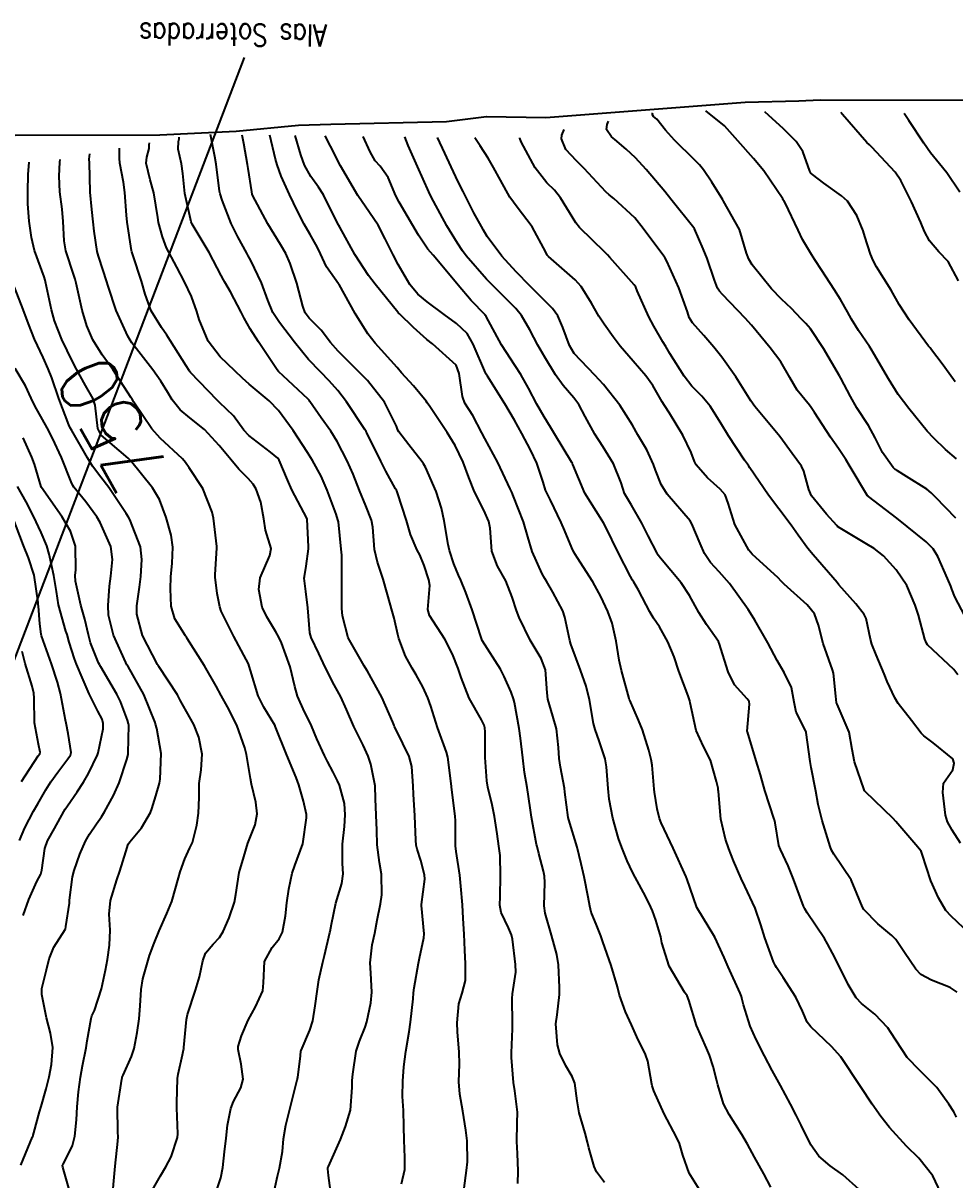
# Model space of a CAD drawing. Header units: metres. Extents: x 298520 to 308411, y 7433745 to 7450750.
# Drawn here: x 299596.8 to 299660, y 7449711.5 to 7449789.9 of the extents above; entities that cross this region are included whole.
import ezdxf
from ezdxf.enums import TextEntityAlignment as Align

# ---------------------------------------------------------------- set-up
doc = ezdxf.new("R2010")
doc.units = ezdxf.units.M
doc.header["$LTSCALE"] = 10
doc.linetypes.add('CONTINUO', pattern=[0])
for name, color, linetype in [('Area', 45, 'Continuous'), ('Cotas', 45, 'Continuous'), ('Curvas de Nivel 1m', 11, 'Continuous'), ('Curvas de Nivel 5m', 15, 'Continuous'), ('TEXTO', 45, 'Continuous')]:
    doc.layers.add(name, color=color, linetype=linetype)
doc.styles.add('ROMANS', font='romans', dxfattribs={"height": 0.2})
doc.styles.add('Style-STANDARD', font='STANDARD.shx')

msp = doc.modelspace()

# ---------------------------------------------------------------- linework, layer by layer
at = {"layer": 'Area'}
msp.add_polyline3d([(299596.257, 7449782.3, 754.486), (299606.067, 7449782.32, 754.616), (299611.239, 7449782.57, 758.055), (299615.471, 7449782.963, 762.215), (299617.665, 7449783.048, 760.106), (299625.511, 7449783.214, 766.215), (299628.206, 7449783.565, 764.006), (299632.242, 7449783.483, 765.586), (299645.752, 7449784.536, 769.066), (299649.399, 7449784.627, 770.466), (299650.845, 7449784.69, 774.906), (299665.46, 7449784.671, 773.834)], dxfattribs=at)
at = {"layer": 'Curvas de Nivel 1m', "flags": 128}
for points, elevation in [([(299660.032, 7449756.337), (299658.655, 7449757.741), (299658.365, 7449758.054), (299658.058, 7449758.293), (299656.679, 7449759.152), (299656.071, 7449759.539), (299655.932, 7449759.632), (299655.779, 7449759.774), (299655.067, 7449760.77), (299654.574, 7449761.785), (299654.105, 7449762.613), (299653.33, 7449763.802), (299652.903, 7449764.581), (299652.236, 7449765.819), (299652.145, 7449765.976), (299651.073, 7449767.831), (299650.186, 7449769.153), (299649.863, 7449769.518), (299649.544, 7449769.85), (299648.891, 7449770.55), (299648.206, 7449771.174), (299647.547, 7449771.877), (299646.237, 7449773.508), (299645.989, 7449773.893), (299645.852, 7449774.289), (299645.376, 7449775.899), (299644.291, 7449777.812), (299644.228, 7449777.911), (299643.492, 7449779.11), (299642.925, 7449779.931), (299642.651, 7449780.269), (299642.32, 7449780.615), (299640.95, 7449781.954), (299640.343, 7449782.633), (299639.753, 7449783.365), (299639.543, 7449783.563), (299639.461, 7449783.671), (299639.471, 7449783.749), (299639.493, 7449783.8)], 768), ([(299660.079, 7449760.352), (299659.339, 7449760.985), (299658.536, 7449761.743), (299658.1, 7449762.234), (299656.84, 7449763.763), (299656.132, 7449764.709), (299655.459, 7449765.777), (299654.446, 7449767.51), (299654.284, 7449767.789), (299654.175, 7449767.954), (299653.427, 7449769.043), (299652.971, 7449769.808), (299652.697, 7449770.311), (299652.206, 7449771.152), (299651.786, 7449771.824), (299650.946, 7449773.119), (299650.481, 7449773.838), (299650.246, 7449774.197), (299649.633, 7449775.225), (299649.341, 7449775.854), (299648.459, 7449777.699), (299648.37, 7449777.869), (299648.336, 7449777.912), (299648.294, 7449777.975), (299647.013, 7449779.883), (299646.321, 7449780.701), (299645.258, 7449781.901), (299644.348, 7449782.925), (299643.093, 7449783.93)], 769), ([(299660.223, 7449772.408), (299659.505, 7449773.731), (299658.891, 7449774.382), (299658.257, 7449775.137), (299657.919, 7449775.753), (299657.652, 7449776.373), (299657.039, 7449777.762), (299656.305, 7449779.21), (299655.91, 7449779.774), (299654.33, 7449781.482), (299654.171, 7449781.632), (299654.005, 7449781.795), (299652.361, 7449783.687), (299652.233, 7449783.82)], 771), ([(299660.294, 7449778.429), (299659.414, 7449779.733), (299658.917, 7449780.339), (299658.326, 7449781.088), (299657.873, 7449781.755), (299656.844, 7449783.276), (299656.523, 7449783.77)], 772), ([(299660.652, 7449749.713), (299659.966, 7449750.999), (299659.767, 7449751.519), (299659.69, 7449751.724), (299659.473, 7449752.235), (299658.813, 7449753.738), (299658.505, 7449754.24), (299658.013, 7449754.718), (299656.729, 7449755.763), (299656.031, 7449756.325), (299654.102, 7449757.799), (299654.073, 7449757.82), (299654.053, 7449757.842), (299652.859, 7449759.812), (299652.577, 7449760.311), (299652.085, 7449761.049), (299651.529, 7449761.826), (299650.455, 7449763.499), (299650.233, 7449763.839), (299650.124, 7449763.98), (299649.288, 7449765.006), (299648.782, 7449765.86), (299648.159, 7449766.915), (299647.444, 7449767.877), (299646.188, 7449769.402), (299645.757, 7449769.894), (299644.209, 7449771.479), (299644.003, 7449771.705), (299643.883, 7449771.915), (299643.681, 7449772.458), (299643.17, 7449773.926), (299642.913, 7449774.594), (299642.316, 7449775.939), (299642.264, 7449776.019), (299640.721, 7449777.956), (299640.298, 7449778.476), (299639.041, 7449779.973), (299638.321, 7449780.755), (299637.689, 7449781.352), (299636.919, 7449782.001), (299636.697, 7449782.186), (299636.354, 7449782.677), (299636.4, 7449783.022), (299636.493, 7449783.23)], 767), ([(299630.333, 7449711.233), (299630.37, 7449712.071), (299630.317, 7449713.27), (299630.267, 7449714.073), (299630.294, 7449715.32), (299630.313, 7449716.072), (299630.131, 7449717.511), (299630.054, 7449718.075), (299629.904, 7449719.763), (299629.901, 7449720.077), (299629.981, 7449721.713), (299629.972, 7449722.077), (299629.945, 7449723.772), (299629.982, 7449724.077), (299630.196, 7449725.543), (299630.175, 7449726.075), (299629.979, 7449727.788), (299629.91, 7449728.078), (299629.698, 7449728.56), (299629.214, 7449729.593), (299629.129, 7449730.089), (299629.139, 7449730.671), (299629.175, 7449732.089), (299629.13, 7449733.462), (299629.056, 7449734.091), (299628.93, 7449734.938), (299628.76, 7449736.095), (299628.609, 7449736.906), (299628.304, 7449738.103), (299628.227, 7449738.514), (299628.127, 7449740.106), (299628.124, 7449741.841), (299628.107, 7449742.106), (299628.058, 7449742.301), (299627.868, 7449742.654), (299627.038, 7449744.118), (299626.497, 7449745.524), (299626.3, 7449746.126), (299625.918, 7449747.113), (299625.386, 7449748.135), (299624.356, 7449749.739), (299624.234, 7449750.147), (299624.364, 7449751.759), (299624.302, 7449752.147), (299623.993, 7449753.122), (299623.686, 7449753.841), (299623.511, 7449754.157), (299623.062, 7449755.213), (299622.8, 7449756.168), (299622.185, 7449758.044), (299622.135, 7449758.179), (299622.105, 7449758.231), (299622.054, 7449758.32), (299621.387, 7449759.508), (299621.048, 7449760.19), (299620.102, 7449762.107), (299620.052, 7449762.201), (299619.964, 7449762.342), (299618.728, 7449764.214), (299618.131, 7449764.979), (299617.548, 7449765.639), (299616.967, 7449766.238), (299616.155, 7449767.086), (299615.191, 7449768.26), (299614.186, 7449769.593), (299613.739, 7449770.275), (299613.384, 7449771.099), (299612.966, 7449772.283), (299612.238, 7449773.803), (299612.064, 7449774.116), (299611.961, 7449774.294), (299611.351, 7449775.401), (299610.904, 7449776.31), (299610.287, 7449777.895), (299610.152, 7449778.321), (299610.122, 7449778.495), (299609.898, 7449780.324), (299609.808, 7449780.835), (299609.493, 7449782.33)], 756), ([(299636.214, 7449711.285), (299635.677, 7449712.008), (299635.507, 7449712.377), (299635.142, 7449713.639), (299635.063, 7449714.017), (299634.905, 7449714.647), (299634.497, 7449716.026), (299634.368, 7449716.835), (299634.208, 7449718.03), (299634.017, 7449718.473), (299633.585, 7449719.199), (299633.196, 7449720.044), (299633.023, 7449720.624), (299632.913, 7449722.047), (299633.006, 7449722.669), (299633.171, 7449724.045), (299633.174, 7449724.521), (299633.089, 7449726.046), (299632.974, 7449726.753), (299632.628, 7449728.051), (299632.202, 7449729.561), (299632.131, 7449730.056), (299632.166, 7449731.627), (299632.148, 7449732.056), (299632.088, 7449732.396), (299631.758, 7449733.601), (299631.646, 7449734.061), (299631.61, 7449734.216), (299631.272, 7449736.065), (299631.177, 7449736.688), (299630.963, 7449738.068), (299630.8, 7449739.094), (299630.677, 7449740.072), (299630.519, 7449741.408), (299630.42, 7449742.074), (299630.115, 7449743.843), (299630.056, 7449744.078), (299629.887, 7449744.527), (299629.414, 7449745.604), (299629.162, 7449746.091), (299627.932, 7449748.041), (299627.892, 7449748.11), (299627.869, 7449748.175), (299627.245, 7449750.117), (299626.81, 7449751.282), (299626.476, 7449752.125), (299626.324, 7449752.462), (299625.994, 7449753.239), (299625.698, 7449754.133), (299625.607, 7449754.534), (299625.352, 7449756.137), (299625.163, 7449757.011), (299624.804, 7449758.142), (299624.069, 7449759.781), (299623.94, 7449760.02), (299623.848, 7449760.153), (299622.957, 7449761.3), (299622.28, 7449762.177), (299622.214, 7449762.288), (299622.107, 7449762.558), (299621.291, 7449764.188), (299620.138, 7449765.66), (299619.612, 7449766.205), (299618.164, 7449767.641), (299617.648, 7449768.228), (299617.005, 7449769.062), (299616.189, 7449769.875), (299615.915, 7449770.253), (299615.761, 7449770.693), (299615.355, 7449772.259), (299614.897, 7449773.602), (299614.601, 7449774.266), (299614.249, 7449774.882), (299613.401, 7449776.279), (299612.351, 7449778.231), (299612.324, 7449778.29), (299612.294, 7449778.447), (299612.055, 7449780.038), (299612.014, 7449780.294), (299611.753, 7449781.724), (299611.643, 7449782.3)], 757), ([(299642.752, 7449710.659), (299641.948, 7449711.936), (299641.515, 7449713.152), (299641.304, 7449713.942), (299641.106, 7449714.368), (299640.268, 7449715.953), (299639.568, 7449717.518), (299639.452, 7449717.842), (299639.427, 7449717.962), (299639.15, 7449719.528), (299638.996, 7449719.969), (299638.41, 7449721.178), (299638.049, 7449721.984), (299637.914, 7449722.274), (299637.632, 7449722.874), (299637.222, 7449723.994), (299637.087, 7449724.56), (299636.66, 7449726), (299636.091, 7449727.604), (299635.955, 7449728.007), (299635.7, 7449728.683), (299635.318, 7449729.624), (299635.213, 7449730.018), (299635.112, 7449730.629), (299634.835, 7449732.024), (299634.631, 7449732.906), (299634.356, 7449734.024), (299633.791, 7449735.884), (299633.758, 7449736.031), (299633.534, 7449737.758), (299633.492, 7449738.035), (299633.23, 7449739.442), (299633.146, 7449740.04), (299633.092, 7449740.793), (299632.962, 7449742.044), (299632.719, 7449742.895), (299632.374, 7449744.053), (299632.33, 7449744.496), (299632.206, 7449746.055), (299631.914, 7449746.816), (299631.178, 7449748.068), (299630.437, 7449749.586), (299630.247, 7449750.077), (299629.966, 7449750.982), (299629.515, 7449752.087), (299628.969, 7449753.071), (299628.573, 7449754.094), (299628.462, 7449755.652), (299628.379, 7449756.096), (299628.034, 7449756.867), (299627.41, 7449758.11), (299627.022, 7449759.075), (299626.632, 7449760.122), (299626.09, 7449761.247), (299625.542, 7449762.136), (299624.381, 7449763.887), (299624.196, 7449764.149), (299624.124, 7449764.251), (299623.26, 7449765.289), (299622.461, 7449766.175), (299622.148, 7449766.537), (299620.668, 7449768.195), (299620.179, 7449768.816), (299619.322, 7449770.209), (299618.222, 7449772.173), (299618.191, 7449772.22), (299617.376, 7449773.375), (299616.965, 7449774.239), (299616.736, 7449774.731), (299616.256, 7449775.561), (299615.855, 7449776.254), (299615.405, 7449777.129), (299614.864, 7449778.264), (299614.305, 7449779.512), (299614.026, 7449780.273), (299613.917, 7449780.674), (299613.523, 7449782.28)], 758), ([(299647.489, 7449710.967), (299647.012, 7449711.875), (299646.39, 7449713.006), (299645.906, 7449713.886), (299645.533, 7449714.552), (299644.67, 7449715.903), (299644.282, 7449716.631), (299643.894, 7449717.915), (299643.836, 7449718.177), (299643.585, 7449719.162), (299643.344, 7449719.922), (299643.135, 7449720.389), (299642.453, 7449721.932), (299641.931, 7449723.646), (299641.819, 7449723.938), (299641.647, 7449724.192), (299640.608, 7449725.951), (299640.107, 7449727.538), (299640.023, 7449727.957), (299639.704, 7449729.07), (299639.462, 7449729.715), (299639.352, 7449729.965), (299638.993, 7449730.702), (299638.289, 7449731.982), (299638.103, 7449732.341), (299637.754, 7449733.095), (299637.38, 7449733.994), (299637.159, 7449734.609), (299636.784, 7449736), (299636.539, 7449737.27), (299636.452, 7449738.004), (299636.361, 7449739.472), (299636.257, 7449740.006), (299635.851, 7449741.241), (299635.584, 7449742.013), (299635.466, 7449742.415), (299635.204, 7449744.017), (299634.974, 7449744.938), (299634.579, 7449746.023), (299633.929, 7449747.795), (299633.871, 7449748.031), (299633.536, 7449749.624), (299633.381, 7449750.039), (299632.719, 7449751.301), (299632.284, 7449752.055), (299632.167, 7449752.24), (299631.988, 7449752.548), (299631.315, 7449754.067), (299631.02, 7449755.063), (299630.716, 7449756.073), (299630.049, 7449757.791), (299629.923, 7449758.081), (299629.818, 7449758.32), (299628.98, 7449760.091), (299628.097, 7449761.733), (299627.904, 7449762.103), (299627.283, 7449763.281), (299626.747, 7449764.121), (299626.584, 7449764.58), (299626.369, 7449766.127), (299626.152, 7449766.706), (299624.561, 7449768.146), (299624.176, 7449768.444), (299623.269, 7449769.249), (299622.307, 7449770.178), (299622.249, 7449770.234), (299622.194, 7449770.29), (299620.662, 7449772.196), (299620.222, 7449772.788), (299619.293, 7449774.209), (299618.261, 7449776.045), (299618.204, 7449776.162), (299618.17, 7449776.221), (299618.078, 7449776.41), (299617.162, 7449778.237), (299616.825, 7449778.769), (299616.305, 7449779.482), (299615.872, 7449780.254), (299615.622, 7449780.955), (299615.233, 7449782.26)], 759), ([(299659.384, 7449709.821), (299658.483, 7449711.74), (299657.515, 7449712.937), (299656.68, 7449713.758), (299655.542, 7449715.03), (299654.953, 7449715.779), (299654.369, 7449716.595), (299653.573, 7449717.8), (299652.234, 7449719.814), (299651.603, 7449720.514), (299650.199, 7449721.841), (299649.953, 7449722.171), (299649.634, 7449722.915), (299649.179, 7449723.855), (299648.328, 7449725.198), (299647.872, 7449725.868), (299647.797, 7449725.991), (299647.677, 7449726.249), (299647.092, 7449727.876), (299646.812, 7449728.768), (299646.426, 7449729.883), (299645.735, 7449731.379), (299645.474, 7449731.894), (299644.956, 7449733.103), (299644.655, 7449733.907), (299644.423, 7449734.564), (299644.091, 7449735.915), (299643.941, 7449737.788), (299643.928, 7449737.918), (299643.917, 7449738.021), (299643.818, 7449738.478), (299643.39, 7449739.924), (299642.931, 7449740.845), (299642.424, 7449741.934), (299642.018, 7449743.803), (299641.99, 7449743.939), (299641.886, 7449744.284), (299641.254, 7449745.946), (299640.937, 7449746.931), (299640.514, 7449747.954), (299639.943, 7449748.97), (299639.543, 7449749.56), (299639.286, 7449749.97), (299638.512, 7449751.445), (299638.205, 7449751.987), (299638.121, 7449752.125), (299637.987, 7449752.367), (299637.132, 7449753.999), (299636.314, 7449755.713), (299636.153, 7449756.009), (299636.026, 7449756.199), (299634.884, 7449758.022), (299634.072, 7449759.959), (299634.056, 7449760.014), (299634.045, 7449760.03), (299634.008, 7449760.097), (299632.833, 7449762.049), (299632.547, 7449762.493), (299632.114, 7449763.191), (299631.636, 7449764.065), (299631.063, 7449765.141), (299630.533, 7449766.076), (299630.152, 7449766.659), (299629.223, 7449768.089), (299628.192, 7449769.992), (299628.151, 7449770.059), (299628.12, 7449770.101), (299627.164, 7449771.077), (299626.298, 7449772.129), (299626.214, 7449772.232), (299624.589, 7449774.147), (299624.247, 7449774.571), (299623.599, 7449775.502), (299623.227, 7449776.16), (299622.287, 7449777.76), (299622.072, 7449778.173), (299621.55, 7449779.426), (299621.002, 7449780.19), (299620.676, 7449780.554), (299620.322, 7449781.155), (299619.863, 7449782.2)], 761), ([(299660.168, 7449745.717), (299659.908, 7449746.06), (299658.105, 7449747.747), (299658.035, 7449747.85), (299657.937, 7449748.133), (299657.493, 7449749.755), (299657.283, 7449750.433), (299656.721, 7449751.763), (299655.989, 7449752.835), (299655.121, 7449753.783), (299654.49, 7449754.275), (299654.011, 7449754.567), (299652.184, 7449755.656), (299652.022, 7449755.76), (299651.955, 7449755.821), (299651.26, 7449756.603), (299650.249, 7449757.838), (299650.057, 7449758.262), (299649.739, 7449759.514), (299649.572, 7449759.848), (299648.928, 7449760.704), (299648.093, 7449761.87), (299646.4, 7449763.887), (299646.127, 7449764.28), (299645.126, 7449765.9), (299644.163, 7449767.234), (299643.618, 7449767.918), (299642.957, 7449768.704), (299642.189, 7449769.57), (299641.966, 7449769.942), (299641.833, 7449770.308), (299641.243, 7449771.95), (299640.442, 7449773.756), (299640.336, 7449773.959), (299640.244, 7449774.099), (299638.847, 7449775.974), (299638.273, 7449776.68), (299636.854, 7449778.002), (299636.534, 7449778.245), (299636.297, 7449778.458), (299634.842, 7449780.025), (299634.318, 7449780.543), (299633.603, 7449781.318), (299633.298, 7449782.046), (299633.332, 7449782.296), (299633.483, 7449782.67)], 766), ([(299617.681, 7449710.423), (299617.498, 7449711.76), (299617.447, 7449712.231), (299617.455, 7449712.279), (299617.504, 7449712.376), (299618.323, 7449714.218), (299618.65, 7449715.099), (299618.99, 7449716.208), (299619.102, 7449717.74), (299619.107, 7449718.207), (299619.154, 7449718.631), (299619.388, 7449720.203), (299619.61, 7449720.88), (299619.994, 7449721.822), (299620.094, 7449722.195), (299620.365, 7449723.464), (299620.444, 7449724.192), (299620.363, 7449725.493), (299620.332, 7449726.193), (299620.471, 7449727.406), (299620.643, 7449728.19), (299620.812, 7449729.078), (299621.021, 7449730.187), (299621.117, 7449730.791), (299621.092, 7449732.187), (299620.954, 7449732.984), (299620.801, 7449734.19), (299620.786, 7449735.182), (299620.728, 7449736.191), (299620.691, 7449737.304), (299620.659, 7449738.192), (299620.377, 7449739.645), (299620.195, 7449740.196), (299619.844, 7449740.931), (299619.215, 7449742.206), (299618.731, 7449743.354), (299618.336, 7449744.215), (299617.895, 7449745.029), (299617.287, 7449746.229), (299616.845, 7449747.159), (299616.335, 7449748.244), (299616.248, 7449748.557), (299616.1, 7449750.248), (299615.969, 7449751.349), (299615.862, 7449752.251), (299615.871, 7449752.364), (299615.991, 7449753.084), (299616.143, 7449754.248), (299616.149, 7449754.393), (299616.047, 7449756.25), (299616.024, 7449756.337), (299615.022, 7449758.26), (299614.712, 7449758.916), (299614.161, 7449760.269), (299614.075, 7449760.4), (299613.563, 7449760.793), (299612.097, 7449761.921), (299611.767, 7449762.295), (299611.064, 7449763.257), (299610.121, 7449764.175), (299609.959, 7449764.322), (299608.142, 7449766.202), (299608.085, 7449766.284), (299608.046, 7449766.341), (299607.844, 7449766.648), (299606.762, 7449768.361), (299606.539, 7449768.727), (299606.182, 7449769.244), (299605.491, 7449770.377), (299605.069, 7449771.523), (299604.817, 7449772.384), (299604.241, 7449774.177), (299604.174, 7449774.391), (299604.157, 7449774.478), (299603.854, 7449776.394), (299603.802, 7449776.863), (299603.703, 7449778.396), (299603.6, 7449779.097), (299603.358, 7449780.4), (299603.337, 7449780.738), (299603.331, 7449781.155), (299603.343, 7449781.4)], 753), ([(299622.458, 7449711.206), (299622.681, 7449712.168), (299622.681, 7449712.998), (299622.622, 7449714.169), (299622.605, 7449715.101), (299622.58, 7449716.17), (299622.528, 7449717.131), (299622.545, 7449718.165), (299622.618, 7449719.134), (299622.741, 7449720.163), (299622.969, 7449721.513), (299623.055, 7449722.159), (299623.235, 7449723.753), (299623.269, 7449724.156), (299623.304, 7449724.499), (299623.598, 7449726.151), (299623.676, 7449726.493), (299623.967, 7449727.87), (299623.982, 7449728.147), (299623.801, 7449730.06), (299623.807, 7449730.149), (299624.03, 7449731.856), (299624.01, 7449732.147), (299623.753, 7449733.12), (299623.508, 7449733.901), (299623.451, 7449734.155), (299623.413, 7449734.51), (299623.349, 7449736.157), (299623.271, 7449737.622), (299623.249, 7449738.158), (299623.151, 7449739.485), (299622.965, 7449740.163), (299622.109, 7449741.926), (299621.985, 7449742.178), (299621.952, 7449742.267), (299621.866, 7449742.49), (299621.116, 7449744.188), (299620.147, 7449745.96), (299619.995, 7449746.199), (299619.914, 7449746.315), (299618.845, 7449748.211), (299618.452, 7449749.711), (299618.415, 7449750.215), (299618.397, 7449751.796), (299618.402, 7449752.216), (299618.4, 7449753.815), (299618.369, 7449754.216), (299618.17, 7449756.07), (299618.145, 7449756.219), (299618.029, 7449756.598), (299617.422, 7449758.229), (299616.995, 7449759.169), (299616.412, 7449760.245), (299616.081, 7449760.777), (299615.114, 7449762.26), (299614.116, 7449763.626), (299613.487, 7449764.276), (299612.134, 7449765.417), (299611.667, 7449765.826), (299611.156, 7449766.305), (299610.157, 7449767.262), (299609.34, 7449768.328), (299608.737, 7449769.785), (299608.576, 7449770.336), (299608.208, 7449771.349), (299607.742, 7449772.347), (299607.215, 7449773.338), (299606.671, 7449774.364), (299606.531, 7449774.651), (299606.253, 7449775.392), (299605.988, 7449776.373), (299605.924, 7449776.718), (299605.65, 7449778.376), (299605.42, 7449779.261), (299605.144, 7449780.382), (299605.176, 7449780.809), (299605.334, 7449781.379), (299605.355, 7449781.635), (299605.363, 7449781.78)], 754), ([(299660.07, 7449715.722), (299659.908, 7449716.076), (299659.562, 7449716.607), (299658.738, 7449717.738), (299657.584, 7449718.883), (299656.73, 7449719.759), (299655.618, 7449721.469), (299655.422, 7449721.773), (299654.545, 7449722.699), (299653.639, 7449723.422), (299653.277, 7449723.804), (299652.742, 7449724.723), (299652.198, 7449725.815), (299651.683, 7449726.838), (299651.342, 7449727.477), (299651.123, 7449727.826), (299649.964, 7449729.584), (299649.798, 7449729.839), (299649.716, 7449730.017), (299649.032, 7449731.851), (299648.659, 7449732.764), (299648.138, 7449733.864), (299648.044, 7449734.144), (299647.781, 7449735.666), (299647.742, 7449735.87), (299647.724, 7449735.93), (299647.086, 7449737.877), (299646.785, 7449738.919), (299646.492, 7449739.883), (299645.906, 7449741.845), (299645.897, 7449741.89), (299646.046, 7449743.724), (299646.014, 7449743.889), (299645.885, 7449744.075), (299645.017, 7449745.026), (299644.588, 7449745.91), (299643.979, 7449747.863), (299643.962, 7449747.91), (299643.933, 7449747.959), (299643.141, 7449749.118), (299642.62, 7449749.93), (299641.97, 7449751.094), (299641.412, 7449751.946), (299640, 7449753.625), (299639.864, 7449753.824), (299639.784, 7449753.963), (299639.18, 7449755.138), (299638.756, 7449755.979), (299638.041, 7449757.204), (299637.581, 7449757.995), (299637.337, 7449758.72), (299636.836, 7449760.002), (299636.091, 7449761.182), (299635.549, 7449762.016), (299634.907, 7449763.23), (299634.471, 7449764.027), (299634.127, 7449764.483), (299633.408, 7449765.314), (299632.896, 7449766.049), (299632.161, 7449767.251), (299631.691, 7449768.065), (299631.163, 7449769.09), (299630.583, 7449770.076), (299630.198, 7449770.541), (299628.636, 7449772.096), (299628.219, 7449772.53), (299626.831, 7449774.121), (299626.582, 7449774.461), (299626.251, 7449774.977), (299625.519, 7449776.137), (299624.622, 7449777.812), (299624.446, 7449778.148), (299624.296, 7449778.46), (299623.533, 7449780.158), (299622.907, 7449781.584), (299622.683, 7449782.17)], 762), ([(299660.119, 7449724.195), (299659.651, 7449724.505), (299658.392, 7449725.006), (299657.659, 7449725.403), (299657.32, 7449725.753), (299656.55, 7449726.891), (299655.956, 7449727.767), (299655.696, 7449728.036), (299654.736, 7449728.818), (299653.804, 7449729.799), (299653.715, 7449729.948), (299652.932, 7449731.808), (299651.76, 7449733.551), (299651.608, 7449733.822), (299651.507, 7449734.081), (299650.977, 7449735.828), (299650.711, 7449736.919), (299650.538, 7449737.833), (299650.235, 7449739.43), (299650.164, 7449739.837), (299649.894, 7449741.808), (299649.886, 7449741.84), (299649.863, 7449741.897), (299649.212, 7449743.185), (299649.08, 7449743.852), (299648.892, 7449744.854), (299648.392, 7449745.863), (299647.915, 7449746.684), (299647.28, 7449747.877), (299646.414, 7449749.419), (299646.123, 7449749.888), (299645.957, 7449750.134), (299644.681, 7449751.903), (299643.991, 7449752.694), (299643.403, 7449753.325), (299643.003, 7449753.925), (299642.697, 7449754.617), (299642.144, 7449755.938), (299642.026, 7449756.141), (299640.473, 7449757.956), (299640.06, 7449758.619), (299639.683, 7449759.58), (299639.541, 7449759.968), (299639.076, 7449760.969), (299638.469, 7449761.984), (299638.103, 7449762.629), (299637.265, 7449763.999), (299636.137, 7449765.399), (299635.563, 7449766.016), (299634.165, 7449767.494), (299633.834, 7449768.035), (299633.397, 7449769.254), (299633.046, 7449770.047), (299632.695, 7449770.55), (299632.203, 7449771.035), (299631.146, 7449772.071), (299630.227, 7449773.03), (299629.248, 7449774.09), (299628.256, 7449775.427), (299628.009, 7449775.852), (299627.865, 7449776.106), (299627.355, 7449777.036), (299626.814, 7449778.122), (299626.642, 7449778.47), (299626.303, 7449779.134), (299625.812, 7449780.135), (299625.392, 7449781.07), (299624.893, 7449782.14)], 763), ([(299660.55, 7449728.566), (299659.709, 7449729.354), (299659.349, 7449729.734), (299658.863, 7449730.601), (299658.348, 7449731.744), (299657.761, 7449733.546), (299657.681, 7449733.751), (299657.331, 7449734.19), (299655.977, 7449735.768), (299655.786, 7449735.976), (299653.88, 7449737.799), (299653.849, 7449737.835), (299653.814, 7449737.922), (299653.161, 7449739.807), (299653.012, 7449740.642), (299652.811, 7449741.811), (299651.983, 7449743.718), (299651.948, 7449743.819), (299651.887, 7449744.27), (299651.743, 7449745.822), (299651.683, 7449746.046), (299651.029, 7449747.829), (299650.712, 7449749.066), (299650.441, 7449749.835), (299649.962, 7449750.464), (299648.397, 7449751.864), (299648.185, 7449752.068), (299647.987, 7449752.28), (299646.224, 7449753.888), (299646.006, 7449754.157), (299645.058, 7449755.9), (299644.593, 7449757.356), (299644.385, 7449757.907), (299644.057, 7449758.292), (299643.192, 7449759.051), (299642.435, 7449759.935), (299642.312, 7449760.173), (299642.081, 7449760.78), (299641.536, 7449761.946), (299640.617, 7449763.454), (299640.281, 7449763.958), (299640.125, 7449764.213), (299639.481, 7449765.315), (299639.019, 7449765.977), (299638.158, 7449766.982), (299637.278, 7449767.999), (299636.799, 7449768.621), (299636.188, 7449769.485), (299635.838, 7449770.014), (299635.329, 7449770.892), (299634.625, 7449772.026), (299634.22, 7449772.482), (299632.41, 7449774.058), (299632.338, 7449774.153), (299632.246, 7449774.357), (299631.319, 7449776.069), (299630.283, 7449777.418), (299629.796, 7449778.085), (299629.164, 7449779.231), (299628.698, 7449780.096), (299628.319, 7449780.723), (299627.782, 7449781.563), (299627.423, 7449782.11)], 764), ([(299609.779, 7449710.317), (299610.199, 7449711.61), (299610.332, 7449712.312), (299610.45, 7449713.374), (299610.563, 7449714.31), (299610.657, 7449715.188), (299610.871, 7449716.307), (299611.07, 7449716.793), (299611.567, 7449717.707), (299611.708, 7449718.298), (299611.588, 7449719.32), (299611.372, 7449720.302), (299611.386, 7449720.521), (299611.612, 7449721.231), (299612.067, 7449722.293), (299612.548, 7449723.202), (299613.059, 7449724.279), (299613.103, 7449724.826), (299613.157, 7449726.278), (299613.683, 7449727.233), (299614.151, 7449727.802), (299614.373, 7449728.263), (299614.586, 7449729.379), (299614.689, 7449730.26), (299614.814, 7449731.172), (299615.05, 7449732.257), (299615.222, 7449732.782), (299615.763, 7449734.25), (299616.013, 7449736.025), (299616.006, 7449736.248), (299615.802, 7449737.135), (299615.501, 7449738.253), (299615.32, 7449738.753), (299614.687, 7449740.261), (299613.898, 7449742.234), (299613.885, 7449742.27), (299613.863, 7449742.304), (299613.108, 7449743.515), (299612.733, 7449744.287), (299612.207, 7449745.997), (299612.13, 7449746.297), (299612.072, 7449746.455), (299611.917, 7449746.737), (299611.083, 7449748.308), (299610.235, 7449750.032), (299610.132, 7449750.318), (299609.966, 7449751.212), (299609.822, 7449752.322), (299609.819, 7449752.488), (299609.927, 7449754.321), (299609.927, 7449754.397), (299609.711, 7449756.323), (299609.624, 7449756.729), (299608.974, 7449758.331), (299608.067, 7449759.736), (299607.818, 7449760.092), (299607.605, 7449760.347), (299606.094, 7449761.751), (299605.536, 7449762.376), (299604.315, 7449764.194), (299604.181, 7449764.389), (299604.124, 7449764.477), (299602.871, 7449766.403), (299602.158, 7449767.411), (299601.531, 7449768.42), (299601.121, 7449769.364), (299600.795, 7449770.431), (299600.389, 7449772.269), (299600.348, 7449772.438), (299600.318, 7449772.533), (299600.227, 7449772.806), (299599.705, 7449774.445), (299599.571, 7449775.126), (299599.518, 7449776.447), (299599.442, 7449777.282), (299599.281, 7449778.45), (299599.247, 7449779.507), (299599.28, 7449780.45), (299599.303, 7449780.65)], 751), ([(299613.727, 7449710.268), (299614.042, 7449711.72), (299614.172, 7449712.263), (299614.383, 7449713.393), (299614.463, 7449714.261), (299614.619, 7449715.177), (299614.89, 7449716.257), (299615.017, 7449716.797), (299615.389, 7449718.252), (299615.42, 7449718.407), (299615.597, 7449719.884), (299615.636, 7449720.216), (299615.644, 7449720.25), (299616.235, 7449721.625), (299616.435, 7449722.242), (299616.609, 7449723.264), (299616.74, 7449724.239), (299616.858, 7449725.035), (299617.119, 7449726.236), (299617.24, 7449726.672), (299617.598, 7449728.231), (299617.613, 7449728.312), (299617.699, 7449728.796), (299618.006, 7449730.226), (299618.397, 7449731.556), (299618.496, 7449732.219), (299618.451, 7449732.92), (299618.454, 7449734.22), (299618.577, 7449735.422), (299618.638, 7449736.217), (299618.577, 7449736.994), (299618.241, 7449738.224), (299618.121, 7449738.53), (299617.822, 7449739.113), (299617.427, 7449739.824), (299617.222, 7449740.229), (299616.719, 7449741.368), (299616.357, 7449742.243), (299616.201, 7449742.579), (299615.872, 7449743.208), (299615.401, 7449744.255), (299615.226, 7449744.924), (299614.914, 7449746.26), (299614.31, 7449747.885), (299614.132, 7449748.268), (299613.937, 7449748.634), (299613.311, 7449749.644), (299613.017, 7449750.284), (299612.775, 7449751.484), (299612.872, 7449752.287), (299613.527, 7449753.806), (299613.62, 7449754.276), (299613.242, 7449755.508), (299613.114, 7449756.284), (299612.92, 7449757.406), (299612.603, 7449758.292), (299612.404, 7449758.642), (299612.06, 7449759.019), (299611.428, 7449759.661), (299610.874, 7449760.308), (299610.087, 7449761.259), (299609.091, 7449762.33), (299608.111, 7449763.133), (299607.44, 7449763.674), (299606.899, 7449764.358), (299606.61, 7449764.845), (299606.135, 7449765.604), (299605.59, 7449766.376), (299604.17, 7449768.214), (299604.052, 7449768.391), (299603.908, 7449768.66), (299603.115, 7449770.401), (299602.561, 7449772.063), (299602.462, 7449772.408), (299602.23, 7449773.116), (299601.907, 7449774.083), (299601.82, 7449774.416), (299601.625, 7449775.788), (299601.558, 7449776.421), (299601.449, 7449777.249), (299601.34, 7449778.424), (299601.321, 7449779.443), (299601.295, 7449780.425), (299601.287, 7449780.671), (299601.323, 7449781.02)], 752), ([(299602.853, 7449710.399), (299602.997, 7449711.896), (299603.043, 7449712.397), (299603.228, 7449714.103), (299603.243, 7449714.394), (299603.223, 7449714.699), (299603.191, 7449716.395), (299603.488, 7449718.307), (299603.507, 7449718.391), (299603.524, 7449718.44), (299603.575, 7449718.559), (299604.15, 7449719.829), (299604.339, 7449720.383), (299604.529, 7449721.466), (299604.658, 7449722.38), (299604.741, 7449723.27), (299604.796, 7449724.378), (299604.921, 7449725.11), (299605.273, 7449726.374), (299605.364, 7449726.685), (299605.684, 7449727.522), (299606.031, 7449728.365), (299606.535, 7449729.533), (299606.879, 7449730.353), (299607.331, 7449731.938), (299607.449, 7449732.344), (299607.752, 7449733.228), (299608.108, 7449733.988), (299608.288, 7449734.335), (299608.587, 7449735.525), (299608.689, 7449736.331), (299608.735, 7449737.4), (299608.737, 7449738.331), (299608.881, 7449739.27), (299608.942, 7449740.329), (299608.705, 7449741.476), (299608.377, 7449742.335), (299607.872, 7449743.222), (299607.48, 7449743.947), (299607.255, 7449744.349), (299606.001, 7449746.28), (299605.944, 7449746.37), (299605.93, 7449746.387), (299605.913, 7449746.412), (299604.885, 7449748.38), (299604.507, 7449749.825), (299604.504, 7449750.384), (299604.698, 7449751.657), (299604.778, 7449752.382), (299604.857, 7449753.518), (299604.762, 7449754.382), (299604.031, 7449756.243), (299603.946, 7449756.391), (299603.793, 7449756.634), (299602.615, 7449758.404), (299602.06, 7449759.112), (299601.502, 7449759.853), (299601.171, 7449760.424), (299600.1, 7449762.261), (299599.998, 7449762.441), (299599.901, 7449762.646), (299599.222, 7449764.449), (299598.74, 7449765.851), (299598.505, 7449766.456), (299598.154, 7449767.209), (299597.566, 7449768.466), (299597.161, 7449769.492), (299596.801, 7449770.474), (299596.216, 7449771.99)], 749), ([(299600.038, 7449710.434), (299599.502, 7449712.339), (299599.473, 7449712.44), (299599.48, 7449712.464), (299599.504, 7449712.506), (299600.139, 7449713.812), (299600.311, 7449714.432), (299600.426, 7449715.545), (299600.471, 7449716.431), (299600.559, 7449717.434), (299600.683, 7449718.429), (299600.817, 7449719.195), (299601.064, 7449720.425), (299601.133, 7449720.9), (299601.409, 7449722.422), (299601.463, 7449722.583), (299601.628, 7449722.952), (299602.113, 7449724.413), (299602.385, 7449725.686), (299602.509, 7449726.407), (299602.663, 7449727.385), (299602.693, 7449728.405), (299602.625, 7449729.49), (299602.724, 7449730.405), (299603.158, 7449731.82), (299603.346, 7449732.396), (299603.756, 7449733.711), (299603.921, 7449734.229), (299604.025, 7449734.387), (299604.821, 7449735.336), (299605.427, 7449736.374), (299605.534, 7449736.634), (299605.804, 7449737.499), (299606.04, 7449738.367), (299606.094, 7449738.644), (299606.153, 7449740.365), (299605.858, 7449742.063), (299605.78, 7449742.371), (299605.751, 7449742.484), (299604.979, 7449744.379), (299603.911, 7449746.277), (299603.841, 7449746.391), (299603.758, 7449746.548), (299602.922, 7449748.4), (299602.597, 7449749.753), (299602.561, 7449750.404), (299602.651, 7449751.725), (299602.747, 7449752.402), (299602.866, 7449753.529), (299602.751, 7449754.403), (299602.027, 7449756.037), (299601.798, 7449756.414), (299601.056, 7449757.437), (299600.227, 7449758.437), (299600.159, 7449758.544), (299600.056, 7449758.787), (299599.402, 7449760.447), (299598.793, 7449761.752), (299598.422, 7449762.457), (299598.109, 7449763.023), (299597.591, 7449763.942), (299597.343, 7449764.472), (299596.963, 7449765.309), (299596.254, 7449766.479)], 748), ([(299596.651, 7449712.473), (299597.444, 7449714.383), (299597.475, 7449714.461), (299597.488, 7449714.496), (299597.526, 7449714.655), (299597.917, 7449716.087), (299598.024, 7449716.455), (299598.37, 7449717.647), (299598.564, 7449718.45), (299598.733, 7449719.301), (299598.812, 7449720.448), (299598.653, 7449721.409), (299598.388, 7449722.452), (299598.057, 7449724.038), (299598.063, 7449724.456), (299598.394, 7449725.721), (299598.57, 7449726.451), (299598.875, 7449727.254), (299599.647, 7449728.44), (299599.662, 7449728.472), (299599.696, 7449728.658), (299599.934, 7449730.223), (299599.952, 7449730.438), (299600.155, 7449732.02), (299600.253, 7449732.435), (299600.633, 7449733.552), (299601.021, 7449734.427), (299601.299, 7449734.896), (299601.781, 7449735.616), (299602.111, 7449736.092), (299602.31, 7449736.412), (299602.922, 7449737.521), (299603.32, 7449738.397), (299603.829, 7449739.978), (299603.912, 7449740.309), (299603.921, 7449740.389), (299603.964, 7449742.287), (299603.946, 7449742.389), (299603.865, 7449742.637), (299603.39, 7449743.909), (299603.155, 7449744.401), (299602.062, 7449746.257), (299601.973, 7449746.409), (299601.914, 7449746.532), (299601.375, 7449747.866), (299601.226, 7449748.421), (299600.992, 7449749.473), (299600.707, 7449750.429), (299600.352, 7449752.06), (299600.337, 7449752.435), (299600.368, 7449752.816), (299600.352, 7449754.435), (299600.018, 7449755.449), (299599.425, 7449756.446), (299598.052, 7449758.406), (299598.033, 7449758.441), (299598.024, 7449758.46), (299597.582, 7449759.982), (299597.391, 7449760.47), (299596.798, 7449761.774)], 747), ([(299596.793, 7449729.388), (299597.183, 7449730.468), (299597.735, 7449731.698), (299597.999, 7449732.199), (299598.07, 7449732.457), (299598.272, 7449733.941), (299598.45, 7449734.453), (299598.934, 7449735.29), (299599.552, 7449736.442), (299599.639, 7449736.597), (299599.797, 7449736.835), (299600.472, 7449737.768), (299600.9, 7449738.429), (299601.232, 7449739.013), (299601.832, 7449740.28), (299601.879, 7449740.419), (299602.229, 7449742.043), (299602.234, 7449742.414), (299602.148, 7449742.698), (299601.871, 7449743.242), (299601.28, 7449744.426), (299600.811, 7449745.519), (299600.415, 7449746.432), (299600.278, 7449746.796), (299599.928, 7449747.918), (299599.778, 7449748.442), (299599.703, 7449748.675), (299599.202, 7449750.448), (299599.058, 7449751.357), (299598.891, 7449752.451), (299598.558, 7449753.894), (299598.405, 7449754.456), (299598.016, 7449755.358), (299597.496, 7449756.468), (299597.011, 7449757.444), (299596.423, 7449758.484)], 746), ([(299596.691, 7449738.477), (299597.83, 7449740.216), (299597.931, 7449740.36), (299597.962, 7449740.459), (299597.841, 7449741.01), (299597.579, 7449742.464), (299597.545, 7449744.13), (299597.525, 7449744.465), (299597.408, 7449744.949), (299596.943, 7449746.475), (299596.732, 7449747.289)], 744)]:
    msp.add_lwpolyline(points, dxfattribs=dict(at, elevation=elevation))
at = {"layer": 'Curvas de Nivel 5m', "flags": 128}
for points, elevation in [([(299659.99, 7449765.571), (299659.886, 7449765.724), (299659.113, 7449766.781), (299658.393, 7449767.747), (299658.292, 7449767.866), (299658.175, 7449767.999), (299656.863, 7449769.763), (299656.203, 7449770.814), (299655.64, 7449771.776), (299654.665, 7449773.357), (299654.421, 7449773.788), (299654.247, 7449774.235), (299653.874, 7449775.411), (299653.751, 7449775.798), (299653.324, 7449776.855), (299652.687, 7449777.814), (299652.288, 7449778.177), (299651.095, 7449779.038), (299650.311, 7449779.619), (299650.196, 7449779.726), (299650.132, 7449779.843), (299649.659, 7449781.183), (299649.211, 7449781.857), (299648.346, 7449782.713), (299647.093, 7449783.88)], 770), ([(299653.488, 7449710.824), (299652.382, 7449711.811), (299651.509, 7449712.42), (299650.753, 7449713.069), (299650.21, 7449713.84), (299649.543, 7449715.17), (299649.2, 7449715.854), (299648.824, 7449716.594), (299648.151, 7449717.864), (299647.583, 7449718.885), (299647.072, 7449719.875), (299646.497, 7449720.993), (299646.084, 7449721.885), (299645.637, 7449723.344), (299645.536, 7449723.786), (299645.509, 7449723.892), (299645.409, 7449724.131), (299644.608, 7449725.906), (299644.321, 7449726.552), (299643.693, 7449727.92), (299642.477, 7449729.932), (299641.786, 7449731.896), (299641.776, 7449731.94), (299641.744, 7449732.019), (299640.87, 7449733.949), (299640.053, 7449735.685), (299639.944, 7449735.958), (299639.793, 7449736.622), (299639.606, 7449737.758), (299639.588, 7449737.963), (299639.451, 7449739.588), (299639.386, 7449739.967), (299639.216, 7449740.596), (299638.787, 7449741.976), (299638.52, 7449742.631), (299637.921, 7449743.989), (299637.909, 7449744.015), (299637.884, 7449744.109), (299637.372, 7449745.995), (299637.215, 7449746.695), (299637.008, 7449747.999), (299636.742, 7449749.204), (299636.44, 7449750.005), (299635.968, 7449751.018), (299635.417, 7449752.016), (299634.372, 7449753.653), (299634.146, 7449754.029), (299634.006, 7449754.318), (299633.501, 7449755.521), (299633.274, 7449756.041), (299632.548, 7449757.549), (299632.294, 7449758.056), (299632.224, 7449758.227), (299632.06, 7449758.763), (299631.617, 7449760.065), (299631.204, 7449760.951), (299630.604, 7449762.075), (299630.112, 7449762.98), (299629.456, 7449764.087), (299628.287, 7449765.953), (299628.19, 7449766.1), (299628.144, 7449766.189), (299627.321, 7449768.113), (299626.904, 7449768.843), (299626.187, 7449769.534), (299625.354, 7449770.138), (299624.201, 7449770.989), (299623.564, 7449771.518), (299623.028, 7449772.168), (299622.233, 7449773.529), (299621.877, 7449774.184), (299621.343, 7449775.273), (299620.861, 7449776.191), (299620.276, 7449777.048), (299619.491, 7449778.208), (299618.313, 7449780.22), (299617.635, 7449781.539), (299617.273, 7449782.24)], 760), ([(299626.705, 7449710.904), (299626.867, 7449712.116), (299626.926, 7449712.699), (299626.897, 7449714.116), (299626.82, 7449714.831), (299626.615, 7449716.119), (299626.41, 7449717.276), (299626.344, 7449718.122), (299626.383, 7449719.324), (299626.356, 7449720.122), (299626.238, 7449721.5), (299626.225, 7449722.124), (299626.344, 7449723.415), (299626.567, 7449724.121), (299626.786, 7449724.989), (299626.788, 7449726.119), (299626.752, 7449727.05), (299626.693, 7449728.12), (299626.631, 7449729.193), (299626.577, 7449730.121), (299626.473, 7449731.381), (299626.398, 7449732.123), (299626.153, 7449733.732), (299626.117, 7449734.126), (299626.11, 7449735.805), (299626.086, 7449736.127), (299625.839, 7449738.103), (299625.838, 7449738.13), (299625.815, 7449738.35), (299625.6, 7449740.132), (299625.511, 7449740.46), (299624.903, 7449742.14), (299624.437, 7449743.585), (299624.231, 7449744.147), (299623.89, 7449744.905), (299623.454, 7449745.713), (299623.173, 7449746.161), (299622.718, 7449746.966), (299622.268, 7449748.175), (299622.201, 7449748.442), (299621.947, 7449749.546), (299621.779, 7449750.182), (299621.708, 7449750.431), (299621.202, 7449752.188), (299620.83, 7449753.356), (299620.626, 7449754.194), (299620.502, 7449755.711), (299620.415, 7449756.196), (299620.037, 7449757.165), (299619.598, 7449758.205), (299619.167, 7449759.312), (299618.77, 7449760.213), (299618.093, 7449761.53), (299617.655, 7449762.227), (299617.006, 7449763.13), (299616.245, 7449764.248), (299616.191, 7449764.317), (299616.124, 7449764.386), (299614.432, 7449765.975), (299614.143, 7449766.244), (299614.12, 7449766.27), (299614.032, 7449766.384), (299612.751, 7449768.284), (299612.182, 7449769.171), (299611.777, 7449769.885), (299611.574, 7449770.299), (299610.861, 7449771.662), (299610.47, 7449772.316), (299610.38, 7449772.474), (299610.228, 7449772.779), (299609.422, 7449774.328), (299608.262, 7449776.264), (299608.23, 7449776.308), (299608.22, 7449776.341), (299608.199, 7449776.406), (299607.769, 7449778.348), (299607.638, 7449779.682), (299607.534, 7449780.352), (299607.316, 7449781.348), (299607.335, 7449781.856), (299607.373, 7449782.032), (299607.38, 7449782.114), (299607.383, 7449782.16)], 755), ([(299660.353, 7449734.306), (299659.777, 7449735.182), (299659.458, 7449735.733), (299659.332, 7449736.193), (299659.154, 7449737.737), (299659.19, 7449738.366), (299659.828, 7449739.262), (299659.919, 7449739.729), (299659.837, 7449740.006), (299658.493, 7449741.104), (299657.86, 7449741.562), (299657.689, 7449741.752), (299657.026, 7449742.604), (299656.115, 7449743.768), (299655.887, 7449744.148), (299655.385, 7449745.265), (299655.181, 7449745.781), (299654.638, 7449747.073), (299654.349, 7449747.794), (299654.256, 7449748.115), (299653.95, 7449749.531), (299653.821, 7449749.801), (299653.246, 7449750.525), (299652.105, 7449751.819), (299651.984, 7449751.959), (299650.364, 7449753.836), (299650.007, 7449754.274), (299649.339, 7449755.173), (299648.871, 7449755.857), (299648.039, 7449756.956), (299647.341, 7449757.877), (299646.071, 7449759.731), (299645.967, 7449759.891), (299645.712, 7449760.258), (299644.629, 7449761.905), (299644.106, 7449762.765), (299643.386, 7449763.921), (299642.807, 7449764.607), (299642.136, 7449765.277), (299641.605, 7449765.945), (299640.64, 7449767.481), (299640.364, 7449767.958), (299640.176, 7449768.286), (299639.55, 7449769.333), (299639.219, 7449769.97), (299638.439, 7449771.749), (299638.332, 7449771.979), (299638.215, 7449772.145), (299636.574, 7449774.005), (299636.422, 7449774.184), (299636.247, 7449774.371), (299634.52, 7449776.027), (299634.268, 7449776.352), (299633.235, 7449778.046), (299632.817, 7449778.571), (299632.303, 7449779.069), (299631.503, 7449780.068), (299630.573, 7449781.835), (299630.482, 7449782.079), (299630.483, 7449782.11)], 765), ([(299605.486, 7449710.63), (299606.106, 7449711.755), (299606.484, 7449712.36), (299606.843, 7449713.024), (299607.267, 7449714.353), (299607.284, 7449714.595), (299607.218, 7449716.353), (299607.22, 7449716.69), (299607.265, 7449718.353), (299607.301, 7449718.628), (299607.597, 7449719.942), (299607.675, 7449720.276), (299607.687, 7449720.349), (299607.703, 7449720.447), (299607.885, 7449722.346), (299607.954, 7449722.673), (299608.497, 7449724.331), (299608.756, 7449725.23), (299608.982, 7449726.327), (299609.157, 7449726.846), (299609.684, 7449727.459), (299610.107, 7449727.897), (299610.368, 7449728.313), (299610.774, 7449729.237), (299611.128, 7449730.306), (299611.219, 7449730.807), (299611.452, 7449732.303), (299611.514, 7449732.534), (299611.754, 7449733.377), (299612.042, 7449734.296), (299612.523, 7449735.548), (299612.678, 7449736.287), (299612.577, 7449737.065), (299612.286, 7449738.293), (299612.207, 7449738.685), (299611.944, 7449740.298), (299611.84, 7449740.754), (299611.286, 7449742.306), (299610.657, 7449743.53), (299610.222, 7449744.317), (299609.892, 7449744.947), (299609.098, 7449746.328), (299607.931, 7449748.181), (299607.865, 7449748.274), (299607.813, 7449748.342), (299607.091, 7449749.499), (299606.83, 7449750.357), (299606.796, 7449751.532), (299606.823, 7449752.357), (299606.903, 7449753.267), (299606.958, 7449754.356), (299606.83, 7449755.177), (299606.495, 7449756.363), (299606.041, 7449757.587), (299605.569, 7449758.375), (299604.071, 7449760.247), (299603.922, 7449760.392), (299602.096, 7449761.944), (299601.863, 7449762.414), (299601.685, 7449763.983), (299601.553, 7449764.419), (299601.024, 7449765.318), (299600.427, 7449766.436), (299600.151, 7449766.959), (299599.424, 7449768.447), (299598.934, 7449769.704), (299598.72, 7449770.455), (299598.321, 7449772.359), (299598.3, 7449772.459), (299598.225, 7449772.681), (299597.582, 7449774.467), (299597.371, 7449775.35), (299597.2, 7449776.471), (299597.12, 7449777.632), (299597.121, 7449778.472), (299597.151, 7449779.625), (299597.203, 7449780.47)], 750), ([(299596.563, 7449734.478), (299596.916, 7449735.333), (299597.51, 7449736.464), (299597.798, 7449736.959), (299598.347, 7449737.915), (299598.682, 7449738.451), (299599.151, 7449739.115), (299599.829, 7449740.006), (299600.01, 7449740.26), (299600.052, 7449740.438), (299599.852, 7449741.735), (299599.713, 7449742.441), (299599.681, 7449742.625), (299599.334, 7449744.445), (299599.133, 7449745.208), (299598.717, 7449746.452), (299598.044, 7449748.347), (299598.016, 7449748.459), (299597.94, 7449749.163), (299597.844, 7449750.353), (299597.83, 7449750.462), (299597.815, 7449750.602), (299597.544, 7449752.467), (299597.163, 7449753.641), (299596.824, 7449754.478), (299596.084, 7449756.438)], 745)]:
    msp.add_lwpolyline(points, dxfattribs=dict(at, elevation=elevation))
at = {"layer": 'TEXTO', "linetype": 'CONTINUO'}
msp.add_polyline3d([(299541.025, 7449602.338, 0), (299611.814, 7449787.556, 0)], dxfattribs=at)

# ---------------------------------------------------------------- texts
at = {"layer": 'Cotas', "style": 'Style-STANDARD'}
msp.add_text('750', height=4, rotation=119.19758, dxfattribs=at).set_placement((299602.826, 7449762.676, 750), align=Align.MIDDLE_CENTER)
at = {"layer": 'TEXTO', "style": 'ROMANS', "width": 0.8}
msp.add_text('Alas Soterradas', height=1.5, rotation=179.56042, dxfattribs=at).set_placement((299617.385, 7449789.791))

doc.saveas('drawing.dxf')
